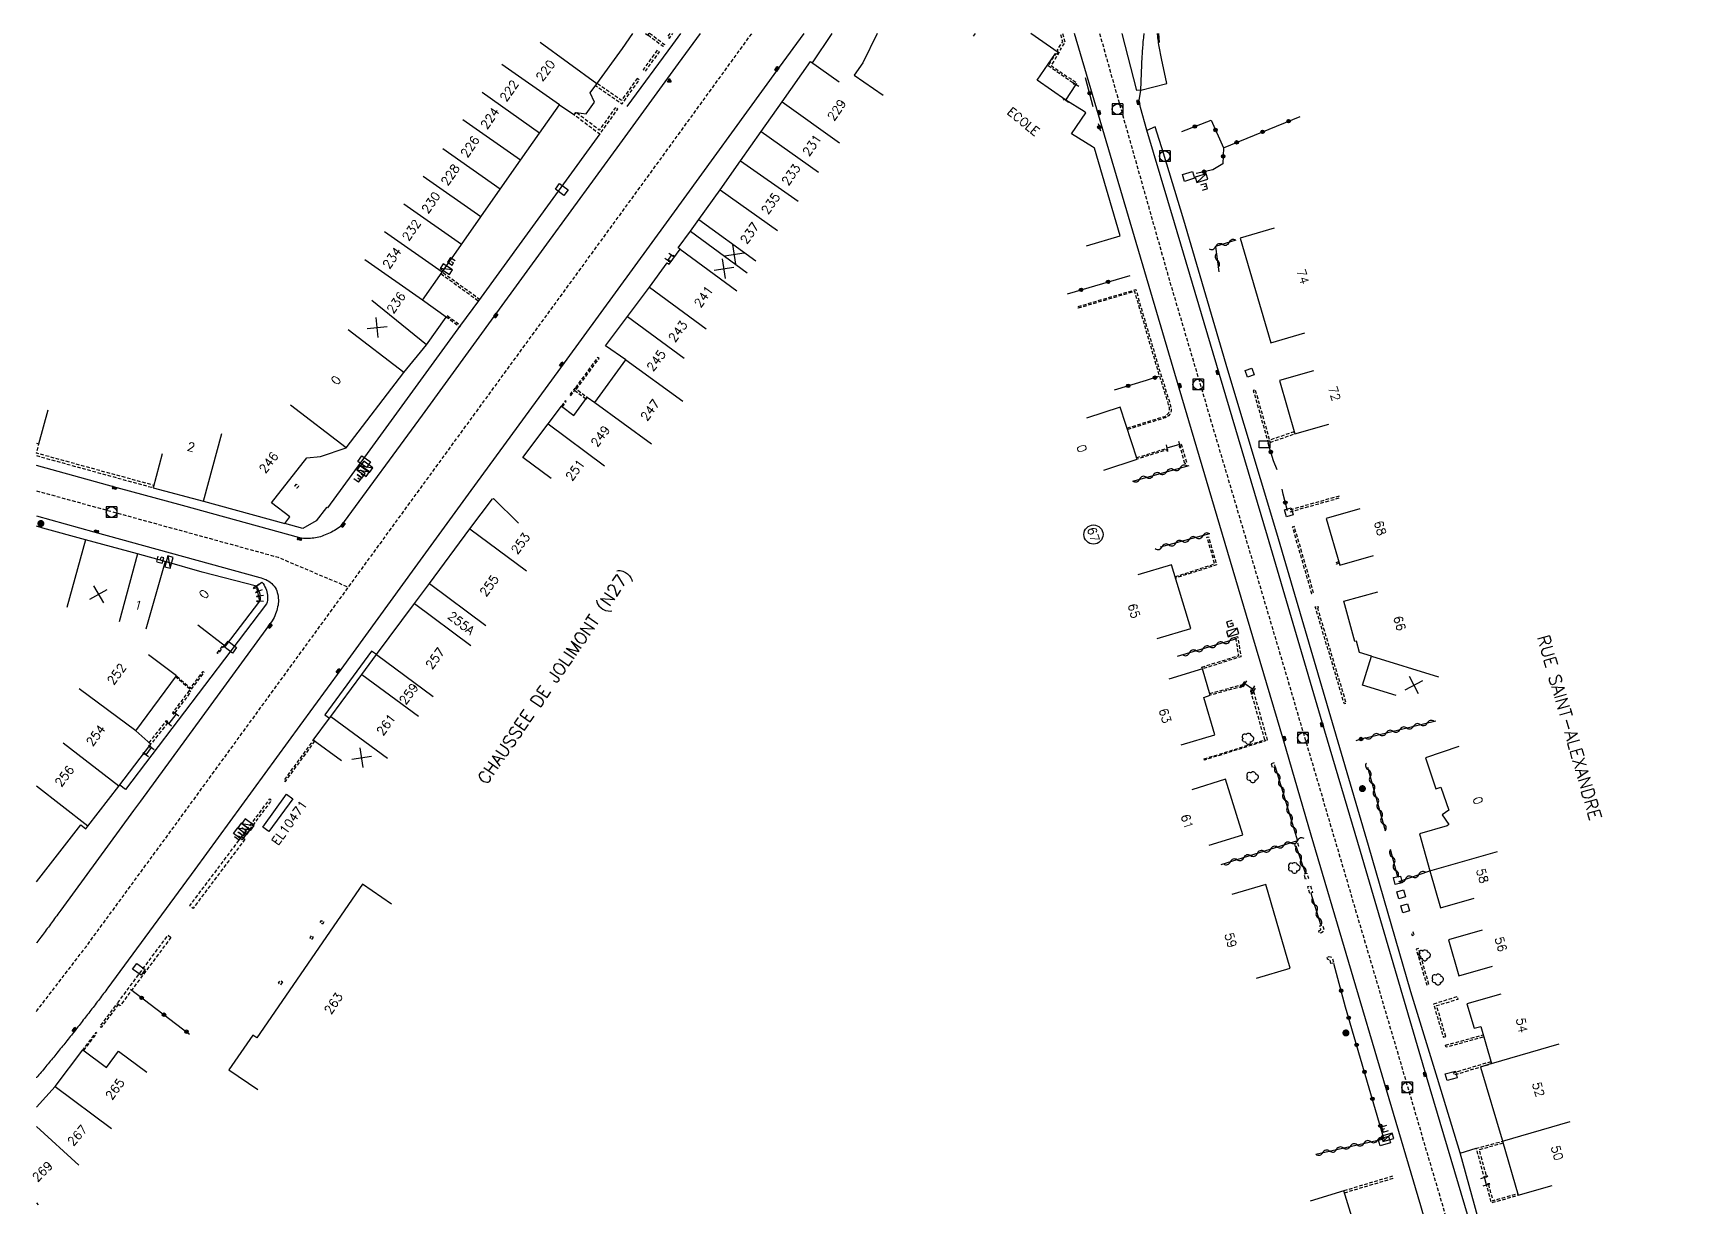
# Model space of a CAD drawing. Header units: millimetres. Extents: x 119599 to 140000, y 124063 to 129001.
# Drawn here: x 138999.5 to 139234.8, y 128833.1 to 129000 of the extents above; entities that cross this region are included whole.
import ezdxf
from ezdxf.enums import TextEntityAlignment as Align

# ---------------------------------------------------------------- set-up
doc = ezdxf.new("R2010")
doc.units = ezdxf.units.MM
doc.linetypes.add('DASHED', pattern=[0.75, 0.5, -0.25])
doc.layers.get('0').update_dxf_attribs({"linetype": 'CONTINUOUS'})
for name, color, linetype in [('W0001', 6, 'DASHED'), ('W0008', 7, 'CONTINUOUS'), ('W0017', 7, 'CONTINUOUS'), ('W0100', 7, 'CONTINUOUS'), ('W0105', 7, 'CONTINUOUS'), ('W0112', 1, 'DASHED'), ('W0300', 7, 'CONTINUOUS'), ('W0310', 3, 'CONTINUOUS'), ('W0322', 7, 'CONTINUOUS'), ('W0400', 7, 'CONTINUOUS'), ('W0420', 7, 'CONTINUOUS'), ('W0430', 7, 'CONTINUOUS'), ('W0432', 7, 'CONTINUOUS'), ('W0851', 7, 'CONTINUOUS'), ('W0984', 7, 'CONTINUOUS'), ('W0989', 7, 'CONTINUOUS'), ('W0991', 7, 'CONTINUOUS'), ('W1102', 7, 'CONTINUOUS'), ('W1471', 7, 'CONTINUOUS'), ('W1473', 7, 'CONTINUOUS')]:
    doc.layers.add(name, color=color, linetype=linetype)
doc.styles.get("Standard").update_dxf_attribs({"font": 'romans.shx', "width": 0.85})

# ---------------------------------------------------------------- blocks, each defined once
blk = doc.blocks.new('T400')
for p, q in [((-0.15, 0.3), (0.15, 0.3)), ((-0.15, -0.25), (-0.15, 0.3)), ((-0.15, 0.15), (0.15, 0.15)), ((-0.15, 0), (0.15, 0)), ((0.15, 0.3), (0.15, -0.25)), ((-0.15, -0.15), (0.15, -0.15)), ((-0.15, -0.25), (-0.15, -0.3)), ((-0.15, -0.3), (0.15, -0.3)), ((0.15, -0.3), (0.15, -0.25))]:
    blk.add_line(p, q)
blk = doc.blocks.new('T1471')
at = {"color": 0, "linetype": 'Continuous', "flags": 128}
blk.add_lwpolyline([(-0.75, -0.5), (-0.75, 0.5), (0.75, 0.5), (0.75, -0.5), (-0.75, -0.5)], dxfattribs=at)
blk = doc.blocks.new('t105o')
for p, q in [((-0.5, 0), (0.5, 0)), ((0.5, 0), (0.2, 0.1)), ((0.5, 0), (0.2, -0.1))]:
    blk.add_line(p, q)
blk = doc.blocks.new('T300')
for p, q in [((-0.8, 0.51), (-0.86, 0.34)), ((-0.86, 0.34), (-0.86, 0.17)), ((-0.86, 0.17), (-0.74, 0.06)), ((-0.69, 0.63), (-0.8, 0.51)), ((-0.8, -0.06), (-0.74, 0.06)), ((-0.74, 0.06), (-0.69, 0.11)), ((-0.57, 0.69), (-0.69, 0.63)), ((-0.46, 0.69), (-0.57, 0.69)), ((-0.29, 0.63), (-0.46, 0.69)), ((-0.29, 0.63), (-0.17, 0.74)), ((-0.23, 0.57), (-0.29, 0.63)), ((-0.17, 0.74), (-0.06, 0.8)), ((-0.06, 0.8), (0.06, 0.8)), ((0.06, 0.8), (0.23, 0.74)), ((0.23, 0.74), (0.34, 0.63)), ((0.34, 0.63), (0.4, 0.51)), ((0.46, 0.46), (0.34, 0.46)), ((0.4, 0.51), (0.4, 0.46)), ((0.57, 0.4), (0.46, 0.46)), ((0.57, 0.4), (0.69, 0.29)), ((0.69, 0.29), (0.74, 0.17)), ((0.74, 0.06), (0.69, -0.17)), ((0.74, 0.17), (0.74, 0.06)), ((-0.8, -0.17), (-0.8, -0.06)), ((-0.8, -0.23), (-0.8, -0.17)), ((-0.74, -0.34), (-0.8, -0.23)), ((-0.69, -0.4), (-0.74, -0.34)), ((-0.51, -0.46), (-0.69, -0.4)), ((-0.4, -0.46), (-0.51, -0.46)), ((-0.4, -0.46), (-0.34, -0.46)), ((-0.34, -0.46), (-0.34, -0.4)), ((-0.34, -0.51), (-0.34, -0.46)), ((-0.29, -0.63), (-0.34, -0.51)), ((-0.17, -0.74), (-0.29, -0.63)), ((-0.06, -0.8), (-0.17, -0.74)), ((0.06, -0.8), (-0.06, -0.8)), ((0.17, -0.74), (0.06, -0.8)), ((0.23, -0.69), (0.17, -0.74)), ((0.29, -0.46), (0.23, -0.46)), ((0.29, -0.63), (0.23, -0.69)), ((0.46, -0.4), (0.29, -0.46)), ((0.34, -0.51), (0.29, -0.63)), ((0.34, -0.51), (0.34, -0.46)), ((0.57, -0.34), (0.46, -0.4)), ((0.63, -0.29), (0.57, -0.34)), ((0.69, -0.17), (0.63, -0.29))]:
    blk.add_line(p, q)
blk = doc.blocks.new('T430')
at = {"flags": 128}
for points in [[(0.8, 0.8), (-0.8, 0.8)], [(-0.8, 0.8), (-0.8, 0)], [(0.8, 0.8), (-0.8, 0)], [(-0.8, 0), (0.8, 0)], [(-0.4, 2.1), (0.4, 2.1)], [(-0.4, 2.1), (-0.4, 1.3)], [(-0.4, 1.7), (0, 1.7)], [(-0.4, 1.3), (0.4, 1.3)], [(0.8, 0), (0.8, 0.8)]]:
    blk.add_lwpolyline(points, dxfattribs=at)
blk = doc.blocks.new('T420')
for p, q in [((0.75, 0.75), (-0.75, 0.75)), ((-0.75, 0.75), (-0.75, -0.75)), ((0.75, 0.75), (0.75, -0.75)), ((0.75, -0.75), (-0.75, -0.75))]:
    blk.add_line(p, q)
blk.add_ellipse((0, 0), major_axis=(-0.53, 0.53), ratio=1, start_param=3.926991, end_param=10.210176)
blk = doc.blocks.new('t112o')
at = {"color": 0, "linetype": 'Continuous'}
for p, q in [((-0.5, 0.5), (0.5, 0.5)), ((-0.5, -0.5), (-0.5, 0.5)), ((0.5, 0.5), (0.5, -0.5)), ((0.5, -0.5), (-0.5, -0.5))]:
    blk.add_line(p, q, dxfattribs=at)
blk = doc.blocks.new('T432')
at = {"flags": 128}
for points in [[(0.8, 0.8), (-0.8, 0.8)], [(-0.8, 0.8), (-0.8, 0)], [(0.8, 0.8), (-0.8, 0)], [(-0.8, 0), (0.8, 0)], [(-0.4, 2.1), (-0.4, 1.3)], [(-0.4, 1.3), (0.4, 1.3)], [(-0.39, 2.1), (0.41, 2.1)], [(0, 1.7), (0.4, 1.7)], [(0.4, 1.3), (0.4, 1.7)], [(0.8, 0), (0.8, 0.8)]]:
    blk.add_lwpolyline(points, dxfattribs=at)
blk = doc.blocks.new('T851')
for p, q in [((-0.25, -0.15), (0, 0.32)), ((0, 0.32), (0.25, -0.15)), ((-0.25, -0.15), (0.25, -0.15))]:
    blk.add_line(p, q)
for major_axis in [(-0.106, 0.106), (-0.0354, 0.0354), (-0.0236, 0.0236)]:
    blk.add_ellipse((0, 0), major_axis=major_axis, ratio=1, start_param=3.926991, end_param=10.210176)
blk = doc.blocks.new('t322o')
at = {"color": 0, "linetype": 'Continuous'}
for radius in [0.25, 0.15]:
    blk.add_circle((0, 0), radius, dxfattribs=at)
blk = doc.blocks.new('t310o')
at = {"color": 0, "linetype": 'Continuous'}
for centre, start, end in [((-0.5, 0.38), 216.8699, 323.1304), ((0.5, -0.37), 36.8699, 143.1303)]:
    blk.add_arc(centre, 0.625, start, end, dxfattribs=at)
blk = doc.blocks.new('t991o')
at = {"color": 0, "linetype": 'Continuous'}
for p, q in [((-1, 1), (1, -1)), ((-1, -1), (1, 1))]:
    blk.add_line(p, q, dxfattribs=at)
blk = doc.blocks.new('T1473')
at = {"color": 0, "linetype": 'Continuous', "const_width": 0.5, "flags": 128}
blk.add_lwpolyline([(-0.25, 0, 1), (0.25, 0, 1)], format="xyb", close=True, dxfattribs=at)

msp = doc.modelspace()

# ---------------------------------------------------------------- linework, layer by layer
at = {"layer": 'W0001', "flags": 128}
for points in [[(139000, 128860.94), (139000.07, 128861.02), (139007.06, 128870.13), (139019.02, 128886.45), (139048.9, 128927.49), (139087.61, 128980.57), (139101.72, 129000)], [(139151.14, 129000), (139161.15, 128964.63), (139178.67, 128905.44), (139191.18, 128862.99), (139207.73, 128806.7), (139220.98, 128761.51), (139231.9, 128723.98)], [(139000, 128934.97), (139011.44, 128931.82), (139034.35, 128925.52), (139044.37, 128921.26)]]:
    msp.add_lwpolyline(points, dxfattribs=at)
at = {"layer": 'W0008', "flags": 128}
for points in [[(139094.35, 129000), (139091.24, 128995.73), (139082.92, 128984.27), (139072.53, 128970.05), (139065.42, 128960.26), (139054.85, 128945.74), (139043.23, 128929.89), (139043.03, 128929.75), (139042.82, 128929.61), (139042.61, 128929.47), (139042.4, 128929.34), (139042.19, 128929.22), (139041.97, 128929.1), (139041.75, 128928.98), (139041.52, 128928.88), (139041.3, 128928.78), (139041.07, 128928.68), (139040.83, 128928.59), (139040.61, 128928.51), (139040.38, 128928.44), (139040.15, 128928.38), (139039.92, 128928.33), (139039.69, 128928.29), (139039.46, 128928.25), (139039.22, 128928.22), (139038.99, 128928.2), (139038.73, 128928.18), (139038.47, 128928.18), (139038.22, 128928.18), (139037.96, 128928.2), (139037.71, 128928.23), (139037.45, 128928.27), (139020.75, 128932.86), (139011.5, 128935.4), (139000, 128938.57)], [(139109.09, 129000), (139105.61, 128995.21), (139089.93, 128973.59), (139075.02, 128953.16), (139061.77, 128935), (139053.79, 128924.04), (139043.26, 128909.54), (139037.44, 128901.59), (139022.52, 128881.09), (139010.16, 128864.28), (139010.01, 128864.08), (139009.86, 128863.88), (139009.71, 128863.68), (139009.56, 128863.48), (139009.41, 128863.28), (139009.26, 128863.08), (139009.11, 128862.88), (139008.96, 128862.68), (139008.81, 128862.48), (139008.65, 128862.29), (139008.5, 128862.09), (139008.35, 128861.89), (139008.2, 128861.69), (139008.05, 128861.49), (139007.9, 128861.3), (139007.74, 128861.1), (139007.59, 128860.9), (139007.44, 128860.7), (139007.28, 128860.51), (139007.13, 128860.31), (139006.98, 128860.11), (139006.82, 128859.91), (139006.67, 128859.72), (139006.52, 128859.52), (139006.36, 128859.32), (139006.21, 128859.13), (139006.06, 128858.93), (139005.9, 128858.74), (139005.75, 128858.54), (139005.59, 128858.34), (139005.44, 128858.15), (139005.28, 128857.95), (139005.12, 128857.75), (139004.97, 128857.56), (139004.81, 128857.36), (139004.66, 128857.16), (139004.5, 128856.97), (139004.34, 128856.77), (139004.19, 128856.58), (139004.03, 128856.38), (139003.88, 128856.19), (139003.72, 128855.99), (139003.56, 128855.79), (139003.4, 128855.6), (139003.25, 128855.4), (139003.09, 128855.21), (139002.93, 128855.01), (139002.77, 128854.82), (139002.62, 128854.63), (139002.46, 128854.43), (139002.3, 128854.24), (139002.14, 128854.04), (139001.98, 128853.85), (139001.82, 128853.66), (139001.66, 128853.46), (139001.5, 128853.27), (139001.34, 128853.08), (139001.18, 128852.89), (139001.02, 128852.69), (139000.86, 128852.5), (139000.7, 128852.31), (139000.53, 128852.12), (139000.37, 128851.93), (139000.21, 128851.74), (139000.04, 128851.54), (139000, 128851.49)], [(139091.56, 129000), (139090.43, 128998.43), (139083.96, 128989.63)], [(139113.09, 129000), (139110.31, 128995.82)], [(139229, 128723.07), (139225.13, 128736.43), (139220.45, 128752.5), (139220.15, 128753.55), (139218.43, 128759.48), (139208.82, 128792.31), (139207.37, 128797.29), (139206.46, 128800.31), (139201.85, 128815.97), (139199.62, 128823.64), (139196.8, 128833.27), (139191.94, 128849.76), (139181.25, 128886.01), (139177.33, 128899.38), (139172.03, 128917.24), (139167.49, 128932.58), (139162.46, 128949.56), (139155.24, 128973.98), (139150.99, 128988.44), (139147.6, 129000), (139147.6, 129000)], [(139234.79, 128724.9), (139230.7, 128739.01), (139224.22, 128761.21), (139214.72, 128793.6), (139212.08, 128802.58), (139207.54, 128818.1), (139204.1, 128829.83), (139197.64, 128851.68), (139188.25, 128883.65), (139182.81, 128902.08), (139175.01, 128928.51), (139168.18, 128951.48), (139161.79, 128973.08), (139157.89, 128986.25), (139156.99, 128989.45), (139156.77, 128990.47), (139157.01, 128991.91), (139156.44, 128991.88), (139154.37, 129000)], [(139157.02, 128991.92), (139160.69, 128992.87), (139159.94, 128996.44), (139159.89, 128996.68), (139159.84, 128996.92), (139159.79, 128997.17), (139159.75, 128997.41), (139159.7, 128997.66), (139159.66, 128997.9), (139159.62, 128998.15), (139159.58, 128998.4), (139159.55, 128998.64), (139159.51, 128998.89), (139159.48, 128999.14), (139159.45, 128999.38), (139159.42, 128999.64), (139159.39, 128999.89), (139159.38, 129000)], [(139157.02, 128991.91), (139157.22, 128996.79), (139157.23, 128997.05), (139157.25, 128997.3), (139157.27, 128997.56), (139157.29, 128997.82), (139157.31, 128998.07), (139157.33, 128998.33), (139157.35, 128998.59), (139157.37, 128998.85), (139157.4, 128999.1), (139157.42, 128999.36), (139157.45, 128999.62), (139157.47, 128999.87), (139157.49, 129000)], [(139080.11, 128985.7), (139069.4, 128970.97), (139062.85, 128961.98), (139060.31, 128958.52), (139047.03, 128940.25), (139041.38, 128932.54), (139041.25, 128932.59), (139039.78, 128930.67), (139037.9, 128929.6), (139035.32, 128930.31)], [(139230.25, 128746.87), (139229.64, 128746.47), (139225.77, 128760.03), (139216.31, 128792.61), (139212.37, 128805.61), (139210.68, 128811.97), (139205.34, 128830.18), (139202.41, 128840.8), (139199.19, 128851.39), (139195.42, 128863.72), (139189.37, 128884.52), (139176.33, 128928.95), (139169.4, 128952.1), (139163.12, 128973.45), (139160.23, 128982.99), (139159.03, 128986.73), (139157.87, 128986.22)], [(139000, 128931.38), (139008.17, 128929.13), (139031.75, 128922.63), (139031.98, 128922.57), (139032.21, 128922.51), (139032.43, 128922.42), (139032.64, 128922.33), (139032.85, 128922.22), (139033.05, 128922.09), (139033.25, 128921.95), (139033.45, 128921.79), (139033.63, 128921.61), (139033.8, 128921.41), (139033.94, 128921.2), (139034.07, 128920.97), (139034.17, 128920.73), (139034.25, 128920.48), (139034.32, 128920.23), (139034.36, 128919.97), (139034.39, 128919.71), (139034.4, 128919.45), (139034.4, 128919.19), (139034.38, 128918.94), (139034.35, 128918.69), (139034.3, 128918.44), (139034.24, 128918.2), (139034.17, 128917.96), (139034.1, 128917.7), (139034.01, 128917.45), (139033.91, 128917.2), (139033.79, 128916.96), (139033.67, 128916.72), (139033.54, 128916.48), (139014.8, 128890.83), (139013.8, 128889.48), (139003.47, 128875.35), (139003.33, 128875.15), (139003.18, 128874.94), (139003.03, 128874.74), (139002.89, 128874.54), (139002.74, 128874.34), (139002.59, 128874.13), (139002.44, 128873.93), (139002.29, 128873.73), (139002.15, 128873.53), (139002, 128873.32), (139001.85, 128873.12), (139001.7, 128872.92), (139001.55, 128872.72), (139001.4, 128872.52), (139001.25, 128872.31), (139001.1, 128872.11), (139000.95, 128871.91), (139000.8, 128871.71), (139000.65, 128871.51), (139000.5, 128871.31), (139000.35, 128871.11), (139000.2, 128870.91), (139000.05, 128870.71), (139000, 128870.65)], [(139031.28, 128921.38), (139032.05, 128921.98), (139032.22, 128921.76), (139032.37, 128921.54), (139032.5, 128921.31), (139032.61, 128921.06), (139032.71, 128920.81), (139032.77, 128920.59), (139032.82, 128920.37), (139032.85, 128920.14), (139032.87, 128919.92), (139032.87, 128919.69), (139032.85, 128919.41), (139032.8, 128919.14), (139032.73, 128918.87), (139027.63, 128912.19), (139012.66, 128892.51), (139011.88, 128893.09)], [(139048.37, 128911.69), (139047.65, 128912.18), (139041.03, 128903.12), (139041.66, 128902.62)]]:
    msp.add_lwpolyline(points, dxfattribs=at)
at = {"layer": 'W0017', "flags": 128}
msp.add_lwpolyline([(139202.41, 128840.79), (139204.68, 128841.49)], dxfattribs=at)
at = {"layer": 'W0100', "flags": 128}
for points in [[(139017.9, 128940.23), (139016.6, 128935.4), (139023.75, 128933.48), (139035.32, 128930.32), (139036.04, 128931.24), (139033.44, 128933.27), (139038.43, 128939.66), (139040.4, 128939.84), (139044.05, 128941.08), (139052.26, 128951.79), (139055.46, 128955.71), (139058.25, 128959.66), (139054.88, 128962.07), (139057.67, 128966.05), (139060.43, 128969.97), (139063.19, 128973.92), (139065.95, 128977.84), (139068.83, 128981.99), (139071.54, 128985.83), (139074.36, 128989.86), (139076.43, 128988.48), (139076.74, 128988.74), (139078.15, 128988.58), (139079.33, 128990.22), (139078.74, 128991.55), (139079.7, 128992.84), (139083.34, 128997.87), (139084.8, 129000)], [(139086.59, 129000), (139086.95, 128999.76), (139087.11, 129000)], [(139119.55, 129000), (139117.5, 128995.83), (139116.28, 128994.05), (139120.4, 128991.22)], [(139133.47, 129000), (139133.19, 128999.61)], [(139149.29, 128969.8), (139154.09, 128971.2), (139150.44, 128983.68), (139150.16, 128983.87), (139147.16, 128985.74), (139149.2, 128988.72), (139148.94, 128988.91), (139146.33, 128990.49), (139142.29, 128993.37), (139144.87, 128997.17), (139145.09, 128997.08), (139145.25, 128997.31), (139141.38, 129000)], [(139073.2, 128936.7), (139069.18, 128939.68), (139072.76, 128944.49), (139074.65, 128946.99), (139076.4, 128945.69), (139078.32, 128948.27), (139079.37, 128947.52), (139083.79, 128953.6), (139080.93, 128955.56), (139084.03, 128959.75), (139087.15, 128963.93), (139089.68, 128967.38), (139089.95, 128967.17), (139091.53, 128969.32), (139091.25, 128969.53), (139092.97, 128971.87), (139094.19, 128973.55), (139097.21, 128977.78), (139100.1, 128981.9), (139103.06, 128986.07), (139106.04, 128990.26), (139110.05, 128996), (139114.15, 128993.14)], [(139146.33, 128990.49), (139147.77, 128992.7)], [(139175.95, 128972.32), (139171.15, 128970.91), (139175.52, 128956.02), (139180.32, 128957.43)], [(139090.31, 128968.5), (139089.77, 128967.77)], [(139181.54, 128952.02), (139176.74, 128950.64), (139178.91, 128943.07), (139183.72, 128944.44)], [(139000, 128941.74), (139000.37, 128941.63), (139001.69, 128946.46)], [(139151.74, 128937.91), (139156.49, 128939.46), (139154.06, 128946.85), (139149.31, 128945.3)], [(139162.52, 128941.54), (139160.72, 128941.03)], [(139043.4, 128896.55), (139039.37, 128899.5), (139041.66, 128902.62), (139041.87, 128902.88), (139046.27, 128908.86), (139048.37, 128911.69), (139053.74, 128918.92), (139055.87, 128921.77), (139061.63, 128929.55), (139064.84, 128933.83), (139064.91, 128933.79), (139065, 128933.88), (139068.56, 128930.36)], [(139188.16, 128932.42), (139183.36, 128931.02), (139185.3, 128924.37), (139190.1, 128925.77)], [(139022.93, 128915.88), (139026.9, 128912.85), (139031.79, 128919.25), (139031.28, 128921.38), (139023.56, 128923.4), (139018.3, 128924.9), (139014.39, 128925.98), (139006.98, 128928.01), (139000.93, 128929.67), (139000, 128929.92)], [(139159.33, 128913.94), (139164.11, 128915.39), (139161.37, 128924.44), (139156.59, 128922.99)], [(139031.28, 128921.38), (139031.41, 128921.16), (139031.53, 128920.94), (139031.63, 128920.7), (139031.7, 128920.47), (139031.76, 128920.24), (139031.79, 128920), (139031.81, 128919.75), (139031.81, 128919.5), (139031.79, 128919.25)], [(139193.3, 128905.86), (139188.52, 128907.33), (139189.79, 128911.46), (139188.1, 128911.99), (139187.66, 128913.56), (139187.45, 128913.53), (139185.87, 128919.25), (139190.69, 128920.59)], [(139000, 128879.37), (139006.32, 128887.47), (139007.03, 128886.91), (139007.31, 128887.27), (139011.72, 128892.95), (139016.28, 128898.94), (139014.12, 128900.83), (139019.94, 128908.65), (139015.93, 128911.64)], [(139162.73, 128898.86), (139167.53, 128900.28), (139165.96, 128905.55), (139166.89, 128905.9), (139165.78, 128909.63), (139160.99, 128908.2)], [(139171.48, 128907.43), (139171.78, 128907.54), (139172.9, 128906.82), (139173.01, 128906.47)], [(139019.86, 128903.21), (139018.8, 128901.82)], [(139016.34, 128898.44), (139015.55, 128897.41)], [(139202.21, 128898.59), (139197.48, 128896.99), (139198.97, 128892.6), (139199.67, 128892.84), (139200.78, 128889.56), (139199.84, 128888.89), (139200.81, 128887.51), (139200.58, 128887.34), (139196.61, 128886.19), (139198.1, 128880.92), (139199.6, 128875.66), (139204.41, 128877.03)], [(139166.72, 128884.58), (139171.5, 128886.06), (139169.06, 128893.94), (139164.28, 128892.46)], [(139050.49, 128876.17), (139046.38, 128879.01), (139031.34, 128857.17), (139030.75, 128857.56), (139027.38, 128852.64), (139031.5, 128849.81)], [(139173.46, 128865.68), (139178.25, 128867.09), (139174.77, 128878.96), (139169.97, 128877.55)], [(139205.54, 128872.48), (139200.74, 128871.09), (139202.22, 128865.97), (139207.02, 128867.36)], [(139208.19, 128863.39), (139203.38, 128862.01), (139204.39, 128858.54), (139205.34, 128858.8), (139206.89, 128853.51), (139205.29, 128852.99), (139208.37, 128842.67), (139208.43, 128842.48), (139210.67, 128834.78), (139215.47, 128836.18)], [(139000, 128847.3), (139002.69, 128850.26), (139006.6, 128855.49), (139009.97, 128852.97), (139011.69, 128855.27), (139015.69, 128852.28)], [(139206.16, 128836.26), (139205.85, 128837.34)], [(139187.37, 128830.49), (139185.87, 128835.41), (139181.09, 128833.96)]]:
    msp.add_lwpolyline(points, dxfattribs=at)
msp.add_lwpolyline([(139032.21, 128887.13), (139035.56, 128891.81), (139036.45, 128891.17), (139033.04, 128886.52)], close=True, dxfattribs=at)
at = {"layer": 'W0112', "flags": 128}
for points in [[(139087.17, 129000.05), (139089.32, 128998.41), (139089.1, 128998.12), (139086.95, 128999.76)], [(139088.25, 128997.6), (139086.27, 128994.87), (139086.59, 128994.64), (139088.57, 128997.37)], [(139085.43, 128993.61), (139083.17, 128990.47), (139079.72, 128992.87), (139079.51, 128992.58), (139083.26, 128989.97), (139085.72, 128993.4)], [(139082.35, 128989.49), (139080.03, 128986.26), (139076.67, 128988.8), (139076.43, 128988.48), (139080.11, 128985.7), (139082.67, 128989.25)], [(139057.52, 128965.84), (139062.85, 128961.97), (139063.01, 128962.18), (139057.67, 128966.05)], [(139155.09, 128943.89), (139160.17, 128945.49), (139160.41, 128945.55), (139160.61, 128945.65), (139160.78, 128945.8), (139160.94, 128945.98), (139161.05, 128946.18), (139161.11, 128946.41), (139161.11, 128946.58), (139161.08, 128946.76), (139161.03, 128946.96), (139160.97, 128947.18), (139160.9, 128947.46), (139160.81, 128947.74), (139159.47, 128951.99), (139156.15, 128963.3), (139148.11, 128960.94), (139148.04, 128961.16), (139156.3, 128963.57), (139159.68, 128952.06), (139161.02, 128947.8), (139161.11, 128947.52), (139161.19, 128947.23), (139161.25, 128947.02), (139161.3, 128946.81), (139161.34, 128946.59), (139161.33, 128946.37), (139161.25, 128946.1), (139161.12, 128945.85), (139160.94, 128945.64), (139160.73, 128945.47), (139160.49, 128945.34), (139160.23, 128945.27), (139155.16, 128943.68)], [(139058.4, 128959.87), (139060.31, 128958.52), (139060.15, 128958.3), (139058.25, 128959.66)], [(139076.79, 128949.42), (139079.99, 128953.78), (139079.79, 128953.93), (139076.58, 128949.57)], [(139074.79, 128946.89), (139075.32, 128947.64), (139075.18, 128947.75), (139074.65, 128946.99)], [(139075.95, 128948.46), (139076.52, 128949.21), (139076.36, 128949.33), (139075.8, 128948.58)], [(139078.12, 128948.01), (139076.39, 128949.31), (139076.58, 128949.57), (139078.32, 128948.27)], [(139178.81, 128943.36), (139175.35, 128942.16), (139173.3, 128949.32), (139173, 128949.23), (139175.14, 128941.75), (139178.91, 128943.07)], [(139156.42, 128939.67), (139160.71, 128941.02), (139160.78, 128940.82), (139156.49, 128939.46)], [(139163.28, 128938.83), (139162.52, 128941.53), (139162.77, 128941.6), (139163.53, 128938.9)], [(139036.72, 128935.62), (139036.97, 128935.9), (139037.29, 128935.62), (139037.04, 128935.34)], [(139185.2, 128934.21), (139178.2, 128932.23), (139178.27, 128931.98), (139185.27, 128933.97)], [(139181.58, 128920.45), (139178.84, 128929.89), (139178.55, 128929.81), (139181.28, 128920.36)], [(139161.88, 128922.75), (139167.52, 128924.57), (139167.41, 128924.96), (139167.2, 128925.71), (139166.42, 128928.38), (139166.63, 128928.44), (139167.4, 128925.77), (139167.61, 128925.02), (139167.72, 128924.63), (139167.78, 128924.43), (139161.94, 128922.54)], [(139182.24, 128918.29), (139182.13, 128918.27), (139186.19, 128904.74), (139185.95, 128904.67), (139181.82, 128918.45), (139182.18, 128918.54)], [(139025.72, 128911.89), (139026.59, 128913.04), (139026.69, 128912.96), (139025.81, 128911.81)], [(139165.7, 128909.88), (139170.95, 128911.55), (139170.49, 128914.21), (139170.76, 128914.25), (139171.25, 128911.37), (139165.78, 128909.63)], [(139019.96, 128908.59), (139021.9, 128906.89), (139023.69, 128909.26), (139023.82, 128909.16), (139021.93, 128906.66), (139019.86, 128908.46)], [(139166.82, 128906.14), (139171.49, 128907.43), (139171.56, 128907.19), (139166.89, 128905.9)], [(139021.72, 128906.55), (139019.34, 128903.39), (139019.59, 128903.2), (139021.97, 128906.36)], [(139016.03, 128899.13), (139018.51, 128902.29), (139018.76, 128902.1), (139016.28, 128898.94)], [(139039.6, 128899.34), (139039.37, 128899.51), (139035.18, 128893.8), (139035.41, 128893.64), (139035.41, 128893.64)], [(139166.03, 128896.84), (139174.68, 128899.55), (139174.73, 128899.39), (139166.08, 128896.68)], [(139175.55, 128896.15), (139175.71, 128895.61), (139176.12, 128895.72), (139175.97, 128896.26)], [(139029.64, 128885.41), (139022.62, 128876.06), (139022.27, 128875.59), (139021.81, 128875.94), (139022.15, 128876.4), (139029.18, 128885.76)], [(139179.01, 128884.32), (139178.82, 128885.09), (139179.21, 128885.19), (139179.41, 128884.42)], [(139180.42, 128879.76), (139180.21, 128880.47), (139180.61, 128880.6), (139180.83, 128879.88)], [(139181.04, 128877.71), (139180.74, 128878.7), (139181.14, 128878.82), (139181.43, 128877.82)], [(139040.85, 128873.66), (139040.66, 128873.36), (139040.35, 128873.56), (139040.54, 128873.86)], [(139182.32, 128872.41), (139182.53, 128872.47), (139182.59, 128872.52), (139182.61, 128872.55), (139182.61, 128872.59), (139182.45, 128873.11), (139182.83, 128873.22), (139183.01, 128872.63), (139182.99, 128872.44), (139182.9, 128872.27), (139182.71, 128872.11), (139182.42, 128872.04)], [(139195.87, 128871.81), (139195.74, 128872.19), (139195.48, 128872.1), (139195.61, 128871.72)], [(139019.13, 128871.46), (139014.66, 128865.46), (139011.9, 128861.74), (139011.49, 128862.04), (139014.25, 128865.77), (139018.72, 128871.77)], [(139039.18, 128871.18), (139039.38, 128871.48), (139039.05, 128871.69), (139038.86, 128871.39)], [(139197.98, 128864.78), (139196.48, 128869.86), (139196.16, 128869.77), (139197.66, 128864.69)], [(139184.05, 128867.73), (139183.91, 128868.28), (139183.89, 128868.3), (139183.79, 128868.33), (139183.59, 128868.27), (139183.47, 128868.64), (139183.78, 128868.74), (139184.11, 128868.65), (139184.27, 128868.47), (139184.43, 128867.83)], [(139034.99, 128865.14), (139034.71, 128864.73), (139034.4, 128864.94), (139034.68, 128865.35)], [(139200.36, 128857.36), (139199.07, 128861.75), (139202.15, 128862.69), (139202.05, 128863.03), (139198.64, 128861.98), (139200.02, 128857.26)], [(139011.65, 128861.92), (139009.22, 128858.66), (139009.05, 128858.78), (139011.49, 128862.04)], [(139006.75, 128855.38), (139008.6, 128857.84), (139008.45, 128857.95), (139006.6, 128855.49)], [(139200.33, 128856.13), (139205.69, 128857.6), (139205.78, 128857.3), (139200.41, 128855.83)], [(139206.8, 128853.78), (139201.48, 128852.19), (139201.56, 128851.91), (139206.89, 128853.51)], [(139208.51, 128842.19), (139205.09, 128841.25), (139206.15, 128837.42), (139205.85, 128837.34), (139204.72, 128841.47), (139208.43, 128842.48)], [(139185.95, 128835.14), (139192.88, 128837.21), (139192.8, 128837.49), (139185.87, 128835.41)], [(139206.42, 128836.33), (139207.05, 128834.02), (139210.59, 128835.04), (139210.67, 128834.78), (139206.86, 128833.68), (139206.16, 128836.26)]]:
    msp.add_lwpolyline(points, close=True, dxfattribs=at)
for points in [[(139090.04, 129000), (139089.72, 128999.54), (139090, 128999.34), (139090.48, 129000)], [(139145.87, 129000), (139146.23, 128998.74), (139145.53, 128997.73), (139145.6, 128997.65), (139145.13, 128996.83), (139144.23, 128995.46), (139147.92, 128992.94), (139147.76, 128992.7), (139143.83, 128995.4), (139144.89, 128997), (139144.97, 128997.13)], [(139145.12, 128997.4), (139145.24, 128997.6), (139145.15, 128997.69), (139145.92, 128998.8), (139145.57, 129000)], [(139000, 128939.96), (139016.6, 128935.4), (139016.69, 128935.73), (139000.02, 128940.31), (139000.36, 128941.59), (139000.03, 128941.68), (139000, 128941.58)], [(139185.22, 128924.65), (139184.82, 128924.51), (139184.74, 128924.77), (139185.15, 128924.91)], [(139174.64, 128899.53), (139172.69, 128906.39), (139173.02, 128906.48), (139174.99, 128899.52), (139174.71, 128899.44)]]:
    msp.add_lwpolyline(points, dxfattribs=at)
msp.add_lwpolyline([(139029.4, 128885.59), (139029.18, 128885.76), (139030.63, 128887.7), (139033.19, 128891.14), (139033.42, 128890.97), (139033.42, 128890.97, -0.000215), (139033.42, 128890.97), (139030.85, 128887.53)], format="xyb", close=True, dxfattribs=at)
at = {"layer": 'W0310', "flags": 128}
for points in [[(139170.52, 128970.6), (139167.64, 128969.68), (139168.09, 128966.1)], [(139155.88, 128936.35), (139163.91, 128938.57)], [(139166.8, 128928.84), (139159.76, 128926.94)], [(139170.63, 128913.93), (139162.19, 128911.42)], [(139188.98, 128899.82), (139198.97, 128902.24)], [(139176.12, 128895.72), (139179.3, 128885.21), (139168.41, 128881.78)], [(139191.78, 128886.62), (139189.27, 128895.6)], [(139180.42, 128880.58), (139179.11, 128884.42)], [(139193.53, 128880), (139192.49, 128883.97)], [(139193.69, 128879.41), (139198.1, 128880.92)], [(139182.62, 128873.24), (139181.24, 128877.71)], [(139181.91, 128840.63), (139191.35, 128842.78)]]:
    msp.add_lwpolyline(points, dxfattribs=at)
at = {"layer": 'W0322', "flags": 128}
for points in [[(139159.66, 128998.72), (139159.57, 129000)], [(139150.25, 128989.58), (139149.13, 128993.71)], [(139162.83, 128986.05), (139167, 128987.67), (139168.77, 128983.75), (139168.66, 128981.48), (139167.26, 128980.61), (139164.87, 128980.1)], [(139168.77, 128983.75), (139179.68, 128988.2)], [(139150.96, 128987.18), (139151.28, 128986.15)], [(139146.6, 128962.99), (139155.5, 128965.59)], [(139153.29, 128949.31), (139157.84, 128950.69), (139159.59, 128951.24)], [(139176.4, 128937.95), (139175.87, 128939.24), (139175.14, 128941.75)], [(139177.89, 128932.1), (139177.25, 128934.47), (139177.13, 128935.21)], [(139187.65, 128899.46), (139189, 128899.86)], [(139191.63, 128842.74), (139186.13, 128861.52), (139184.46, 128867.73)], [(139013.37, 128864.08), (139021.79, 128857.7)]]:
    msp.add_lwpolyline(points, dxfattribs=at)
at = {"layer": 'W1102', "flags": 128}
for points in [[(139079.7, 128992.84), (139071.6, 128998.71)], [(139074.36, 128989.86), (139066.16, 128995.59)], [(139071.54, 128985.83), (139063.37, 128991.6)], [(139106.04, 128990.26), (139114.19, 128984.46)], [(139068.83, 128981.99), (139060.61, 128987.7)], [(139103.06, 128986.07), (139111.21, 128980.28)], [(139065.95, 128977.84), (139057.76, 128983.59)], [(139100.1, 128981.9), (139108.28, 128976.16)], [(139063.19, 128973.92), (139055, 128979.66)], [(139060.43, 128969.97), (139052.24, 128975.71)], [(139097.21, 128977.78), (139105.35, 128971.98)], [(139094.19, 128973.55), (139102.28, 128967.67)], [(139057.67, 128966.05), (139049.49, 128971.79)], [(139092.97, 128971.87), (139101.04, 128965.96)], [(139091.53, 128969.32), (139099.6, 128963.41)], [(139054.88, 128962.07), (139046.69, 128967.82)], [(139087.15, 128963.93), (139095.21, 128958.01)], [(139055.46, 128955.71), (139047.71, 128962.03)], [(139084.03, 128959.75), (139092.07, 128953.8)], [(139052.26, 128951.79), (139044.32, 128957.87)], [(139083.79, 128953.6), (139091.88, 128947.72)], [(139079.37, 128947.52), (139087.46, 128941.64)], [(139044.05, 128941.08), (139036.12, 128947.16)], [(139023.75, 128933.48), (139026.38, 128943.12)], [(139072.76, 128944.49), (139080.79, 128938.53)], [(139061.63, 128929.55), (139069.66, 128923.59)], [(139006.98, 128928.01), (139004.35, 128918.36)], [(139014.39, 128925.98), (139011.76, 128916.34)], [(139018.3, 128924.9), (139015.56, 128915.28)], [(139055.87, 128921.77), (139063.91, 128915.82)], [(139053.74, 128918.92), (139061.77, 128912.97)], [(139048.37, 128911.69), (139056.4, 128905.73)], [(139189.79, 128911.46), (139199.35, 128908.51)], [(139046.27, 128908.86), (139054.32, 128902.93)], [(139014.12, 128900.83), (139006.1, 128906.81)], [(139041.87, 128902.88), (139049.92, 128896.95)], [(139011.72, 128892.95), (139003.82, 128899.08)], [(139007.31, 128887.27), (139000, 128892.95)], [(139198.1, 128880.92), (139207.71, 128883.67)], [(139206.89, 128853.51), (139216.48, 128856.32)], [(139002.69, 128850.26), (139010.7, 128844.27)], [(139000, 128844.55), (139006.02, 128839.06)], [(139208.43, 128842.48), (139218.03, 128845.28)], [(139000, 128833.71), (139000.27, 128833.43)]]:
    msp.add_lwpolyline(points, dxfattribs=at)
at = {"layer": 'W1102'}
msp.add_circle((139150.28, 128928.74), 1.36, dxfattribs=at)

# ---------------------------------------------------------------- block references
at = {"layer": 'W0105'}
for p, rotation in [((139147.77, 128992.7), 148.6924438920369), ((139146.33, 128990.49), 143.3366436088357), ((139090.31, 128968.5), 326.8026239807606), ((139089.77, 128967.77), 325.2290089296252), ((139160.72, 128941.03), 282.3696983585181), ((139162.52, 128941.54), 285.6209194926749), ((139031.28, 128921.38), 217.8069059766123), ((139031.63, 128920.7), 203.4235918687173), ((139031.79, 128920), 187.6995861604588), ((139031.79, 128919.25), 176.0726554752567), ((139171.48, 128907.43), 236.3464544517563), ((139171.78, 128907.54), 237.2174530508504), ((139172.9, 128906.82), 238.5220480975675), ((139173.01, 128906.47), 238.8847952684552), ((139019.86, 128903.21), 141.4291314547661), ((139018.8, 128901.82), 140.797247482413), ((139016.34, 128898.44), 142.5315399882167), ((139015.55, 128897.41), 144.0519031987171), ((139205.85, 128837.34), 17.40653528100374), ((139206.16, 128836.26), 16.54303670256749)]:
    msp.add_blockref('t105o', p, dxfattribs=dict(at, rotation=rotation))
at = {"layer": 'W0112'}
for p, rotation in [((139172.5, 128951.76), 199.354748642889), ((139178.07, 128931.9), 196.8252497103443), ((139193.56, 128879.58), 283.2999665757945), ((139194.03, 128877.58), 285.9962984935907), ((139194.6, 128875.59), 105.9962984921518)]:
    msp.add_blockref('t112o', p, dxfattribs=dict(at, rotation=rotation))
at = {"layer": 'W0300'}
for p in [(139172.29, 128899.69), (139172.94, 128894.23), (139178.86, 128881.33), (139197.39, 128868.89), (139199.27, 128865.46)]:
    msp.add_blockref('T300', p, dxfattribs=at)
at = {"layer": 'W0310'}
for p, rotation in [((139169.57, 128970.3), 197.6693833207976), ((139167.66, 128969.69), 197.6693833207976), ((139167.89, 128967.73), 277.3024996224675), ((139160.7, 128937.68), 15.43618722130516), ((139162.63, 128938.22), 15.43618722130516), ((139156.84, 128936.62), 15.43618722130516), ((139158.77, 128937.15), 15.43618722130516), ((139163.91, 128928.06), 195.0954695280932), ((139165.84, 128928.58), 195.0954695280932), ((139160.04, 128927.01), 195.0954695280932), ((139161.97, 128927.53), 195.0954695280932), ((139163.92, 128911.93), 196.6151740847242), ((139165.84, 128912.5), 196.6151740847242), ((139167.75, 128913.08), 196.6151740847242), ((139169.67, 128913.65), 196.6151740847242), ((139189.95, 128900.05), 13.64913300691382), ((139191.9, 128900.53), 13.64913300691382), ((139193.84, 128901), 13.64913300691382), ((139195.78, 128901.47), 13.64913300691382), ((139197.73, 128901.94), 13.64913300691382), ((139176.41, 128894.77), 286.8344156803648), ((139189.36, 128895.29), 105.6259224781195), ((139176.99, 128892.85), 286.8344156803648), ((139189.9, 128893.36), 105.6259224781195), ((139177.57, 128890.94), 286.8344156803648), ((139190.44, 128891.43), 105.6259224781195), ((139178.15, 128889.02), 286.8344156803648), ((139190.98, 128889.51), 105.6259224781195), ((139191.51, 128887.58), 105.6259224781195), ((139178.73, 128887.11), 286.8344156803648), ((139173.56, 128883.4), 197.5025332239498), ((139175.47, 128884), 197.5025332239498), ((139177.37, 128884.6), 197.5025332239498), ((139179.28, 128885.21), 197.5025332239498), ((139179.45, 128883.41), 108.8986204307608), ((139192.77, 128882.91), 104.7864486869297), ((139169.75, 128882.2), 197.5025332239498), ((139171.65, 128882.8), 197.5025332239498), ((139180.1, 128881.52), 108.8986204307608), ((139193.28, 128880.97), 104.7864486869297), ((139194.64, 128879.74), 18.94252511841301), ((139196.53, 128880.39), 18.94252511841301), ((139181.74, 128876.1), 107.2268134548361), ((139182.33, 128874.19), 107.2268134548361), ((139184.83, 128841.29), 12.85349965428897), ((139186.78, 128841.74), 12.85349965428897), ((139188.73, 128842.18), 12.85349965428897), ((139190.68, 128842.63), 12.85349965428897), ((139182.88, 128840.85), 12.85349965428897)]:
    msp.add_blockref('t310o', p, dxfattribs=dict(at, rotation=rotation))
at = {"layer": 'W0322'}
for p, rotation in [((139149.73, 128991.51), 105.0762881057022), ((139178.03, 128987.52), 22.1710378205661), ((139164.7, 128986.77), 21.24087603291028), ((139167.63, 128986.28), 294.3092548510628), ((139174.33, 128986.01), 22.1710378205661), ((139168.71, 128982.53), 267.2101087386103), ((139170.63, 128984.51), 22.1710378205661), ((139165.99, 128980.34), 191.9070902861677), ((139148.52, 128963.55), 16.24497448348923), ((139152.36, 128964.67), 16.24497448348923), ((139155.21, 128949.89), 16.9149537046306), ((139159.03, 128951.06), 17.45291173490568), ((139014.96, 128862.87), 322.8718934307678), ((139185.5, 128863.87), 105.0378400640271), ((139018.15, 128860.46), 322.8718934307678), ((139186.57, 128860.01), 106.3231036167842), ((139021.34, 128858.04), 322.8718934307678), ((139187.69, 128856.17), 106.3231036167842), ((139188.82, 128852.34), 106.3231036167842), ((139189.94, 128848.5), 106.3231036167842), ((139191.07, 128844.66), 106.3231036167842)]:
    msp.add_blockref('t322o', p, dxfattribs=dict(at, rotation=rotation))
for p in [(139151.12, 128986.66), (139175.5, 128940.49), (139177.57, 128933.28), (139188.32, 128899.66)]:
    msp.add_blockref('t322o', p, dxfattribs=at)
at = {"layer": 'W0400'}
for p, rotation in [((139105.26, 128994.94), 144.0410837610923), ((139156.65, 128990.18), 192.3451021784142), ((139151.07, 128988.77), 16.33714115451679), ((139065.31, 128959.89), 323.943908566946), ((139074.66, 128952.94), 143.8885381917286), ((139167.93, 128951.77), 196.4866915453606), ((139162.55, 128949.95), 16.47682352082636), ((139011.11, 128935.35), 254.5766539928502), ((139008.54, 128929.19), 74.57533206997263), ((139043.59, 128930.14), 323.7541079853564), ((139037.38, 128928.1), 254.6432595117723), ((139033.2, 128915.77), 323.8561862757103), ((139042.92, 128909.32), 143.7793271307598), ((139182.76, 128901.69), 196.4561514609924), ((139177.42, 128899.76), 16.49855138798408), ((139005.38, 128858.32), 141.6685266761578), ((139197.4, 128851.96), 196.3680363962089), ((139192.03, 128850.13), 16.42660013506158)]:
    msp.add_blockref('T400', p, dxfattribs=dict(at, rotation=rotation))
at = {"layer": 'W0420'}
for p in [(139153.7, 128989.22), (139160.42, 128982.54), (139165.17, 128950.09), (139010.69, 128931.93), (139180.05, 128899.83), (139194.88, 128850.12)]:
    msp.add_blockref('T420', p, dxfattribs=at)
at = {"layer": 'W0430'}
for p, rotation in [((139165.52, 128979.79), 196.8715364138419), ((139046.69, 128938.11), 143.7836959815856), ((139047.19, 128938.69), 143.7836959812606), ((139029.74, 128887.22), 143.9448500632201), ((139030.32, 128887.83), 143.9448500633648), ((139192.2, 128842.64), 16.40442683389197)]:
    msp.add_blockref('T430', p, dxfattribs=dict(at, rotation=rotation))
at = {"layer": 'W0432'}
for p, rotation in [((139058.06, 128966.15), 327.1463479014069), ((139019.25, 128924.71), 74.57533206637979), ((139170.19, 128914.43), 16.49855138838999)]:
    msp.add_blockref('T432', p, dxfattribs=dict(at, rotation=rotation))
at = {"layer": 'W0851'}
msp.add_blockref('T851', (139089.98, 128993.29), dxfattribs=at)
at = {"layer": 'W0991'}
for p, rotation in [((139099.24, 128968.6), 54.00909509871916), ((139097.76, 128966.56), 53.78953379581965), ((139048.44, 128958.18), 50.79838954255221), ((139008.84, 128920.24), 344.7407258004415), ((139195.85, 128907.33), 72.8707710030367), ((139046.24, 128897.03), 53.47137606947767)]:
    msp.add_blockref('t991o', p, dxfattribs=dict(at, rotation=rotation))
at = {"layer": 'W1471'}
for p, rotation in [((139163.8, 128979.66), 196.871536414076), ((139074.68, 128977.82), 143.9735714638765), ((139046.6, 128939.11), 143.7836959801613), ((139027.57, 128912.75), 322.6614777648037), ((139028.94, 128886.19), 143.9448500633964), ((139014.57, 128866.92), 143.6932817358269), ((139201.15, 128851.77), 195.155731620747), ((139191.63, 128842.49), 16.40442683384681)]:
    msp.add_blockref('T1471', p, dxfattribs=dict(at, rotation=rotation))
msp.add_blockref('T1471', (139174.6, 128941.57), dxfattribs=at)
at = {"layer": 'W1473'}
for p in [(139000.64, 128930.31), (139188.51, 128892.61), (139186.17, 128857.87)]:
    msp.add_blockref('T1473', p, dxfattribs=at)

# ---------------------------------------------------------------- texts
at = {"layer": 'W0984'}
for s, rotation, p in [('ECOLE', 320.7865, (139140.33, 128987.48)), ('EL10471', 54.3219, (139035.97, 128887.76))]:
    msp.add_text(s, height=1.25, rotation=rotation, dxfattribs=at).set_placement(p, align=Align.MIDDLE)
at = {"layer": 'W0989'}
for s, rotation, p in [('CHAUSSEE DE JOLIMONT (N27)', 55.45, (139073.73, 128908.51)), ('RUE SAINT-ALEXANDRE', 286.0341, (139217.93, 128901.32))]:
    msp.add_text(s, height=1.75, rotation=rotation, dxfattribs=at).set_placement(p, align=Align.MIDDLE)
at = {"layer": 'W0991'}
for s, rotation, p in [('220', 53.0995, (139072.37, 128994.73)), ('222', 55.0222, (139067.21, 128991.86)), ('229', 55.0644, (139113.78, 128989.12)), ('224', 54.7473, (139064.47, 128987.95)), ('226', 55.2227, (139061.64, 128983.91)), ('231', 54.5598, (139110.25, 128984.11)), ('228', 54.9309, (139058.84, 128979.9)), ('233', 54.6169, (139107.28, 128979.93)), ('230', 54.9842, (139056.08, 128975.96)), ('235', 54.9475, (139104.38, 128975.82)), ('232', 54.9538, (139053.32, 128972.03)), ('237', 54.5285, (139101.4, 128971.6)), ('234', 54.8917, (139050.55, 128968.08)), ('74', 286.3546, (139180.05, 128965.43)), ('241', 53.7267, (139094.84, 128962.58)), ('236', 54.7544, (139051.14, 128961.72)), ('243', 53.3132, (139091.2, 128957.65)), ('245', 53.493, (139088.11, 128953.49)), ('0', 52.5404, (139042.6, 128950.69)), ('72', 286.0177, (139184.55, 128948.79)), ('247', 53.9793, (139087.24, 128946.44)), ('249', 53.3176, (139080.18, 128942.73)), ('2', 344.9499, (139021.99, 128941.2)), ('246', 52.0052, (139033.02, 128938.99)), ('0', 288.1551, (139148.62, 128940.98)), ('251', 53.4064, (139076.59, 128937.91)), ('253', 53.1248, (139068.83, 128927.49)), ('67', 287.8938, (139150.28, 128928.74)), ('68', 286.2651, (139191.05, 128929.66)), ('255', 53.4745, (139064.37, 128921.49)), ('1', 344.5201, (139014.48, 128918.7)), ('0', 51.9707, (139023.83, 128920.28)), ('255A', 322.2996, (139060.41, 128916.15)), ('65', 286.8417, (139156.04, 128917.89)), ('66', 287.0991, (139193.8, 128916.13)), ('257', 53.4299, (139056.68, 128911.13)), ('252', 53.3395, (139011.41, 128908.92)), ('259', 53.4339, (139052.94, 128906.1)), ('261', 53.6216, (139049.71, 128901.72)), ('63', 286.7493, (139160.47, 128902.98)), ('254', 52.7514, (139008.43, 128900.18)), ('256', 52.1443, (139003.99, 128894.4)), ('0', 286.7848, (139204.94, 128890.92)), ('61', 287.1945, (139163.59, 128887.93)), ('58', 285.9702, (139205.58, 128880.22)), ('59', 286.3641, (139169.8, 128871.05)), ('56', 286.1618, (139208.2, 128870.48)), ('263', 55.86, (139042.24, 128862.09)), ('54', 281.9435, (139211.19, 128858.95)), ('265', 53.1586, (139011.17, 128849.9)), ('52', 286.607, (139213.54, 128849.83)), ('267', 47.6857, (139005.83, 128843.31)), ('50', 286.2549, (139216.2, 128840.81)), ('269', 44.3139, (139000.85, 128838.18))]:
    msp.add_text(s, height=1.25, rotation=rotation, dxfattribs=at).set_placement(p, align=Align.MIDDLE)

doc.saveas('drawing.dxf')
